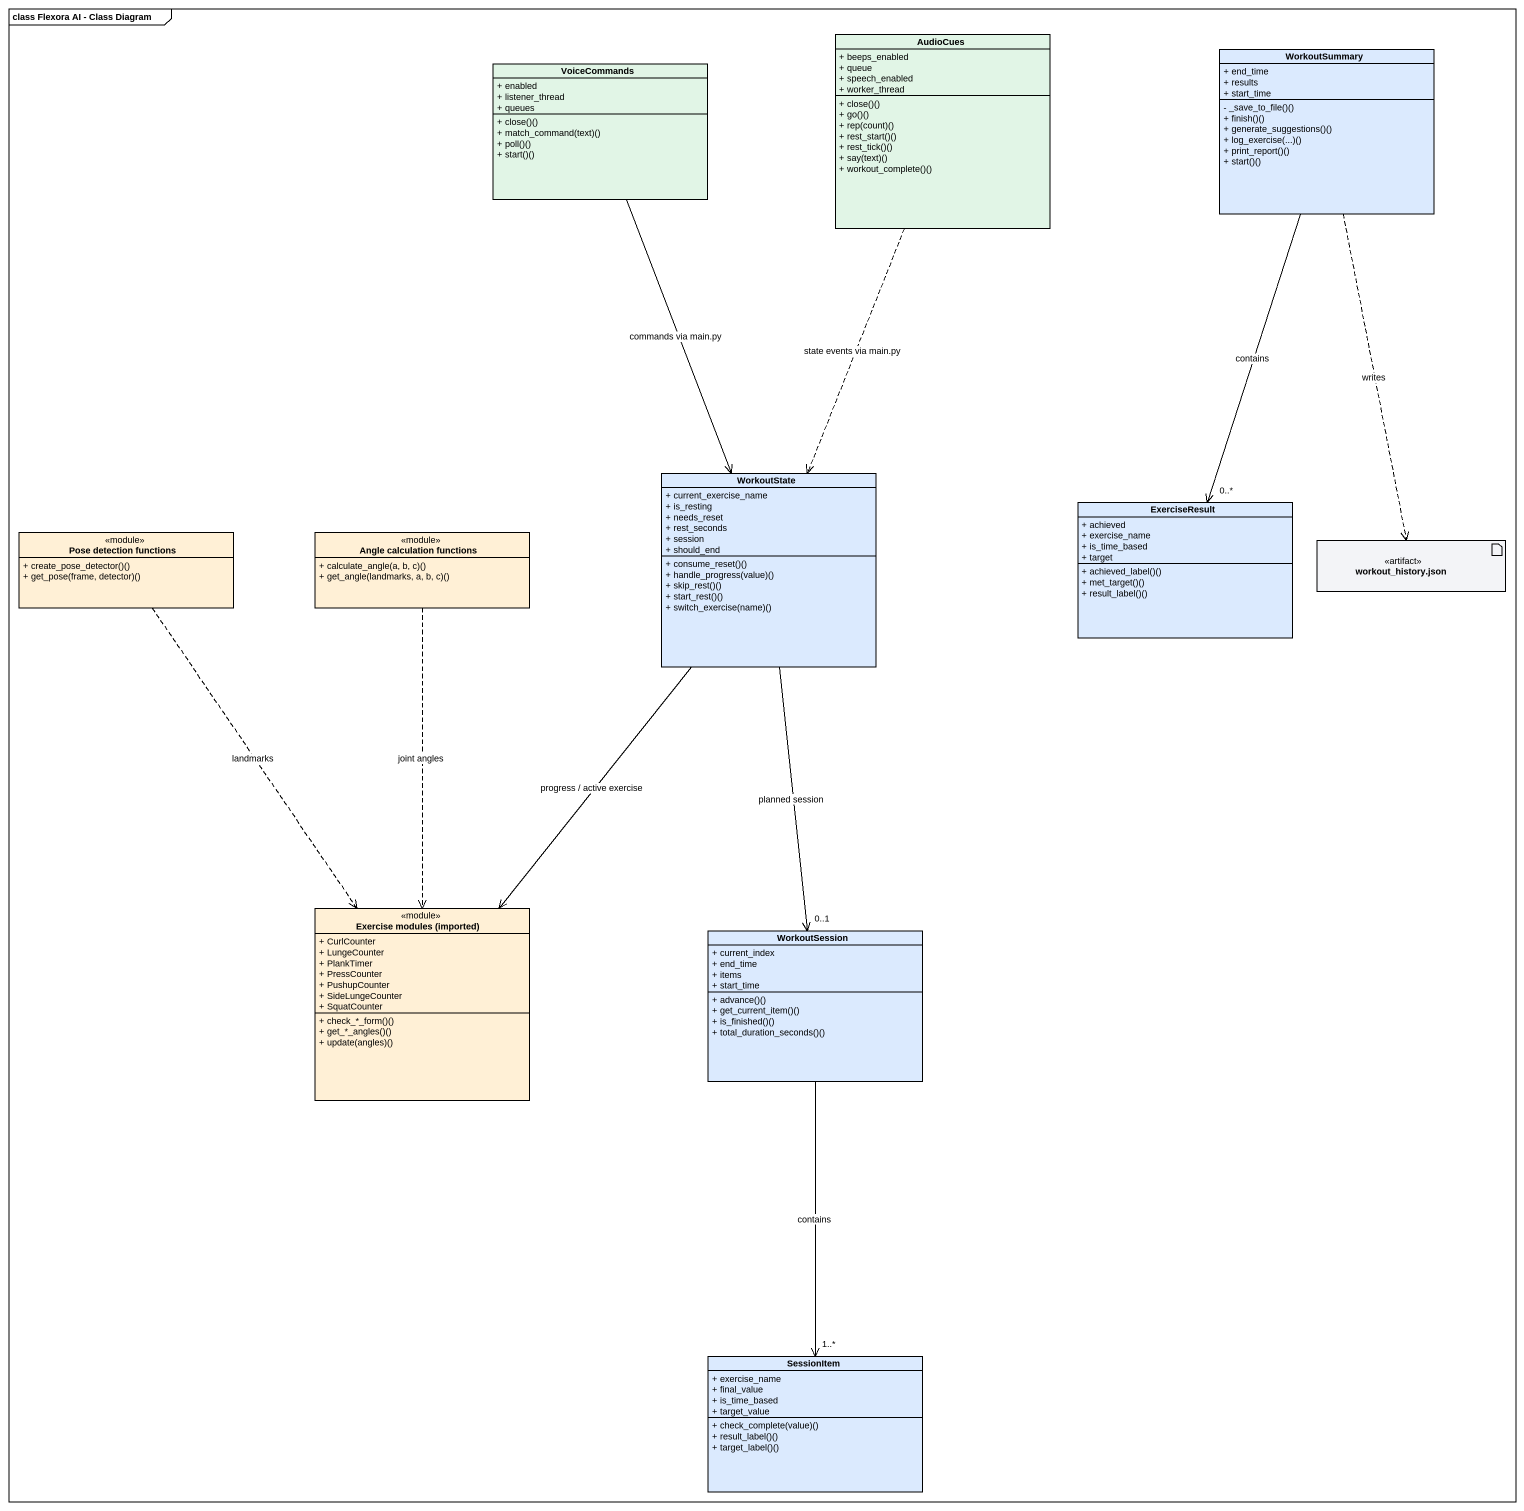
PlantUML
@startuml
mainframe class Flexora AI - Class Diagram
allowmixing
hide circle
hide empty members
skinparam classAttributeIconSize 0
class AudioCues #E1F5E6 {
  + beeps_enabled
  + queue
  + speech_enabled
  + worker_thread
  + close()()
  + go()()
  + rep(count)()
  + rest_start()()
  + rest_tick()()
  + say(text)()
  + workout_complete()()
}
class VoiceCommands #E1F5E6 {
  + enabled
  + listener_thread
  + queues
  + close()()
  + match_command(text)()
  + poll()()
  + start()()
}
class WorkoutSummary #DBEAFE {
  + end_time
  + results
  + start_time
  - _save_to_file()()
  + finish()()
  + generate_suggestions()()
  + log_exercise(...)()
  + print_report()()
  + start()()
}
class WorkoutState #DBEAFE {
  + current_exercise_name
  + is_resting
  + needs_reset
  + rest_seconds
  + session
  + should_end
  + consume_reset()()
  + handle_progress(value)()
  + skip_rest()()
  + start_rest()()
  + switch_exercise(name)()
}
class ExerciseResult #DBEAFE {
  + achieved
  + exercise_name
  + is_time_based
  + target
  + achieved_label()()
  + met_target()()
  + result_label()()
}
class "Pose detection functions" as Pose_detection_functions <<module>> #FFF0D6 {
  + create_pose_detector()()
  + get_pose(frame, detector)()
}
class "Angle calculation functions" as Angle_calculation_functions <<module>> #FFF0D6 {
  + calculate_angle(a, b, c)()
  + get_angle(landmarks, a, b, c)()
}
artifact "workout_history.json" as workout_history_json <<artifact>> #F3F4F7
class "Exercise modules (imported)" as Exercise_modules_imported <<module>> #FFF0D6 {
  + CurlCounter
  + LungeCounter
  + PlankTimer
  + PressCounter
  + PushupCounter
  + SideLungeCounter
  + SquatCounter
  + check_*_form()()
  + get_*_angles()()
  + update(angles)()
}
class WorkoutSession #DBEAFE {
  + current_index
  + end_time
  + items
  + start_time
  + advance()()
  + get_current_item()()
  + is_finished()()
  + total_duration_seconds()()
}
class SessionItem #DBEAFE {
  + exercise_name
  + final_value
  + is_time_based
  + target_value
  + check_complete(value)()
  + result_label()()
  + target_label()()
}
AudioCues ..> WorkoutState : state events via main.py
VoiceCommands --> WorkoutState : commands via main.py
WorkoutSummary --> "0..*" ExerciseResult : contains
WorkoutSummary ..> workout_history_json : writes
WorkoutState --> Exercise_modules_imported : progress / active exercise
WorkoutState --> "0..1" WorkoutSession : planned session
Pose_detection_functions ..> Exercise_modules_imported : landmarks
Angle_calculation_functions ..> Exercise_modules_imported : joint angles
WorkoutSession --> "1..*" SessionItem : contains
@enduml
